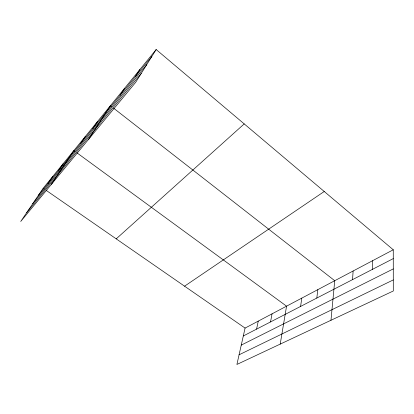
<?xml version="1.0" encoding="UTF-8"?>
<svg xmlns="http://www.w3.org/2000/svg" width="414" height="414" viewBox="0 0 414 414"><rect width="100%" height="100%" fill="white"/><g stroke="black" fill="none" stroke-linecap="round" stroke-linejoin="round"><path stroke-width="0.62" d="M372.305 269.431L372.605 260.696M352.557 279.616L353.126 270.989M330.972 320.27L334.735 280.708L113.472 108.09M316.813 298.059L317.833 289.64M300.59 306.427L301.79 298.116M280.211 344.112L286.555 306.169L76.942 152.838M270.533 321.932L272.055 313.828M256.592 329.12L258.248 321.124M393.264 249.782L245.078 328.085L236.906 364.455L393.3 290.99L393.264 249.782L156.166 49.545L43.154 188.266L20.7 221.5L135.683 82.339L156.166 49.545M135.368 76.637L139.844 69.578M120.05 95.391L124.63 88.254M88.555 139.378L110.414 105.705L111.433 106.501M92.752 128.801L97.476 121.587M80.539 143.746L85.31 136.517M51.465 184.266L73.852 150.582L74.882 151.333M58.219 171.065L63.042 163.851M47.988 183.588L52.826 176.395M38.316 195.429L151.824 56.495M32.69 203.755L146.727 64.656M26.703 212.615L141.241 73.438M116.21 238.852L244.213 123.905M184.561 286.183L324.24 191.491M243.303 335.977L393.269 258.615M241.253 345.11L393.279 268.919M239.08 354.793L393.29 279.921M43.154 188.266L44.2 188.991M46.296 190.445L245.078 328.085"/></g></svg>
